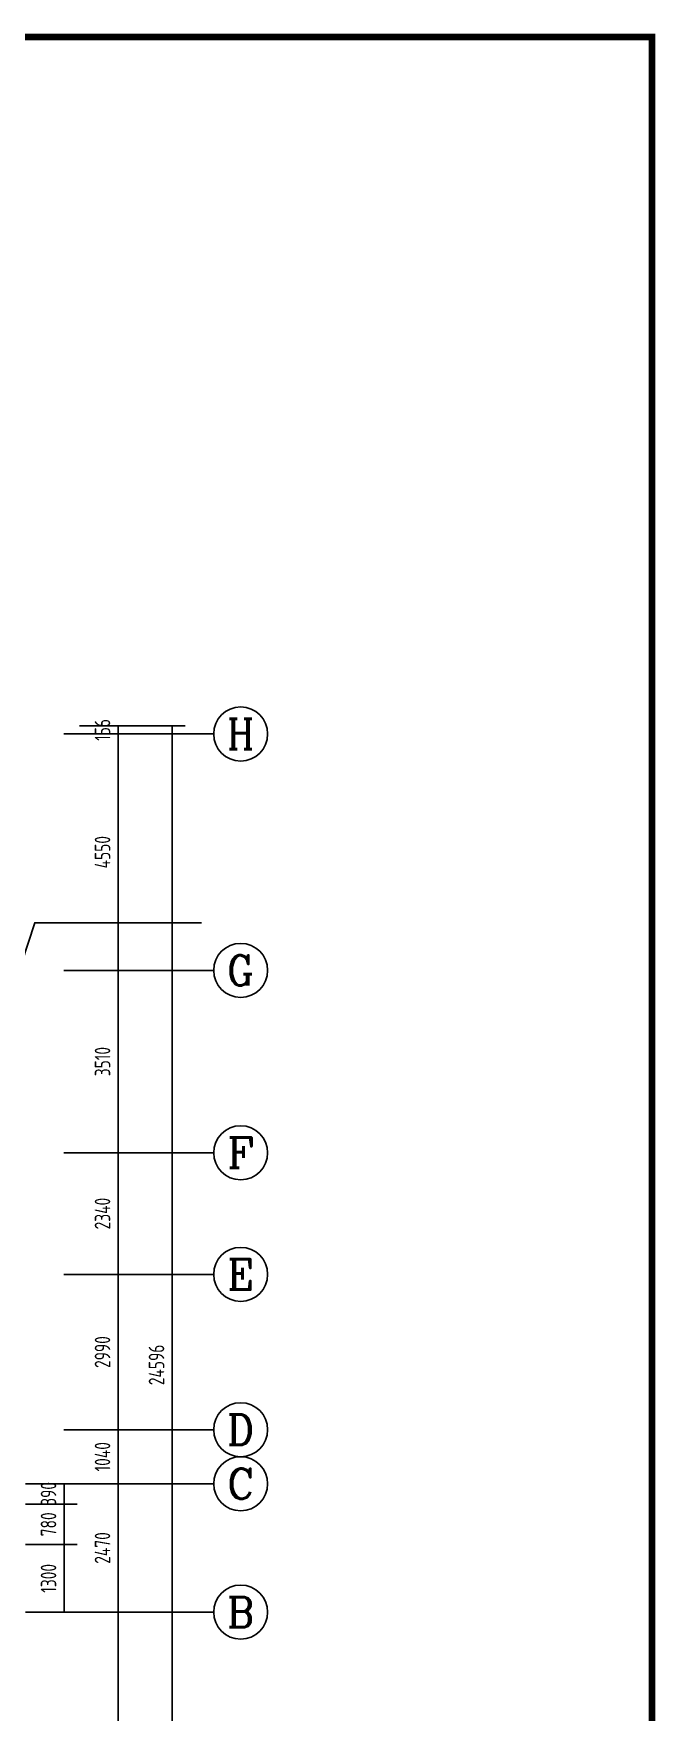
# Model space of a CAD drawing. Extents: x -726032 to 135930, y -151624 to 587044.
# Drawn here: x -412029 to -400050, y 411954 to 444263 of the extents above; entities that cross this region are included whole.
import ezdxf
from ezdxf.enums import TextEntityAlignment as Align

# ---------------------------------------------------------------- set-up
doc = ezdxf.new("R2010")
doc.units = 0
doc.header["$LTSCALE"] = 1000
doc.header["$MEASUREMENT"] = 0
doc.layers.get('0').update_dxf_attribs({"linetype": 'CONTINUOUS'})
doc.layers.get('DEFPOINTS').update_dxf_attribs({"color": 1, "linetype": 'CONTINUOUS'})
for name, color, linetype in [('AXIS', 245, 'CONTINUOUS'), ('AXIS_TEXT', 7, 'CONTINUOUS'), ('PUB_DIM', 245, 'CONTINUOUS'), ('PUB_TITLE', 1, 'CONTINUOUS'), ('引线', 213, 'CONTINUOUS')]:
    doc.layers.add(name, color=color, linetype=linetype)
doc.styles.add('COMPLEX', font='COMPLEX')
doc.styles.add('DIM_FONT', font='isocp.shx', dxfattribs={"width": 0.8})
doc.dimstyles.new('AXIS', dxfattribs={"dimtxt": 300, "dimasz": 1, "dimexe": 250, "dimexo": 300, "dimgap": 150, "dimtad": 1, "dimdec": 0, "dimzin": 0, "dimdsep": 46, "dimtxsty": 'DIM_FONT', "dimcen": 0.09, "dimse1": 1, "dimse2": 1, "dimclrt": 142, "dimadec": 0, "dimazin": 0, "dimtfac": 1, "dimtdec": 0, "dimtix": 1, "dimtmove": 2, "dimatfit": 3, "dimfxl": 1, "dimtolj": 1, "dimtzin": 0, "dimarcsym": 0})
doc.dimstyles.new('DIMN', dxfattribs={"dimtxt": 300, "dimasz": 1, "dimexe": 250, "dimexo": 300, "dimgap": 150, "dimtad": 1, "dimdec": 0, "dimzin": 0, "dimdsep": 46, "dimtxsty": 'DIM_FONT', "dimcen": 0.09, "dimclrt": 142, "dimadec": 0, "dimazin": 0, "dimtfac": 1, "dimtdec": 0, "dimtix": 1, "dimtmove": 2, "dimatfit": 3, "dimfxl": 1, "dimtolj": 1, "dimtzin": 0, "dimarcsym": 0})

# ---------------------------------------------------------------- blocks, each defined once
blk = doc.blocks.new('_AXISO')
blk.add_circle((0, 0), 0.5)
at = {"layer": 'AXIS_TEXT', "style": 'COMPLEX', "width": 1.041667}
blk.add_attdef('A', text='', height=0.56, dxfattribs=at).set_placement((-0.25, -0.28), (0.25, -0.28), align=Align.FIT)
blk = doc.blocks.new('*D1337')
at = {"layer": 'AXIS', "color": 0, "lineweight": -2, "transparency": 16777216}
for p, q in [((-411146, 430940), (-410151, 430940)), ((-411146, 430784), (-410151, 430784)), ((-410401, 430941), (-410401, 430942)), ((-410401, 430940), (-410401, 430784)), ((-410401, 430783), (-410401, 430782))]:
    blk.add_line(p, q, dxfattribs=at)
at = {"layer": 'AXIS', "color": 0, "transparency": 16777216}
for points in [[(-410401, 430941), (-410401, 430941), (-410401, 430940)], [(-410401, 430783), (-410401, 430783), (-410401, 430784)]]:
    blk.add_solid(points, dxfattribs=at)
at = {"layer": 'DEFPOINTS', "color": 0, "transparency": 16777216}
for p in [(-411446, 430940), (-411446, 430784), (-410401, 430784)]:
    blk.add_point(p, dxfattribs=at)
at = {"layer": 'AXIS', "color": 142, "transparency": 16777216, "insert": (-410701, 430862), "char_height": 300, "attachment_point": 5, "rotation": 90, "style": 'DIM_FONT'}
blk.add_mtext('\\A1;156', dxfattribs=at)
blk = doc.blocks.new('*D1338')
at = {"layer": 'AXIS', "color": 0, "lineweight": -2, "transparency": 16777216}
for p, q in [((-411146, 430940), (-409111, 430940)), ((-409361, 430939), (-409361, 406345)), ((-411146, 406344), (-409111, 406344))]:
    blk.add_line(p, q, dxfattribs=at)
at = {"layer": 'AXIS', "color": 0, "transparency": 16777216}
for points in [[(-409361, 430939), (-409361, 430939), (-409361, 430940)], [(-409361, 406345), (-409361, 406345), (-409361, 406344)]]:
    blk.add_solid(points, dxfattribs=at)
at = {"layer": 'DEFPOINTS', "color": 0, "transparency": 16777216}
for p in [(-411446, 430940), (-411446, 406344), (-409361, 406344)]:
    blk.add_point(p, dxfattribs=at)
at = {"layer": 'AXIS', "color": 142, "transparency": 16777216, "insert": (-409661, 418642), "char_height": 300, "attachment_point": 5, "rotation": 90, "style": 'DIM_FONT'}
blk.add_mtext('\\A1;24596', dxfattribs=at)
blk = doc.blocks.new('*D1339')
at = {"layer": 'AXIS', "color": 0, "lineweight": -2, "transparency": 16777216}
for p, q in [((-411146, 430784), (-410151, 430784)), ((-410401, 430783), (-410401, 426235)), ((-411146, 426234), (-410151, 426234))]:
    blk.add_line(p, q, dxfattribs=at)
at = {"layer": 'AXIS', "color": 0, "transparency": 16777216}
for points in [[(-410401, 430783), (-410401, 430783), (-410401, 430784)], [(-410401, 426235), (-410401, 426235), (-410401, 426234)]]:
    blk.add_solid(points, dxfattribs=at)
at = {"layer": 'DEFPOINTS', "color": 0, "transparency": 16777216}
for p in [(-411446, 430784), (-411446, 426234), (-410401, 426234)]:
    blk.add_point(p, dxfattribs=at)
at = {"layer": 'AXIS', "color": 142, "transparency": 16777216, "insert": (-410701, 428509), "char_height": 300, "attachment_point": 5, "rotation": 90, "style": 'DIM_FONT'}
blk.add_mtext('\\A1;4550', dxfattribs=at)
blk = doc.blocks.new('*D3420')
at = {"layer": 'AXIS', "color": 0, "lineweight": -2, "transparency": 16777216}
blk.add_line((-410401, 413883), (-410401, 408555), dxfattribs=at)
at = {"layer": 'AXIS', "color": 0, "transparency": 16777216}
for points in [[(-410401, 413883), (-410401, 413883), (-410401, 413884)], [(-410401, 408555), (-410401, 408555), (-410401, 408554)]]:
    blk.add_solid(points, dxfattribs=at)
at = {"layer": 'DEFPOINTS', "color": 0, "transparency": 16777216}
for p in [(-411446, 413884), (-411446, 408554), (-410401, 408554)]:
    blk.add_point(p, dxfattribs=at)
at = {"layer": 'AXIS', "color": 142, "transparency": 16777216, "insert": (-410701, 411219), "char_height": 300, "attachment_point": 5, "rotation": 90, "style": 'DIM_FONT'}
blk.add_mtext('\\A1;5330', dxfattribs=at)
blk = doc.blocks.new('*D1393')
at = {"layer": 'DEFPOINTS', "color": 0, "transparency": 16777216}
for p in [(-412486, 415964), (-412486, 415184), (-411441, 415184)]:
    blk.add_point(p, dxfattribs=at)
at = {"layer": 'PUB_DIM', "color": 0, "lineweight": -2, "transparency": 16777216}
for p, q in [((-412186, 415964), (-411191, 415964)), ((-411441, 415963), (-411441, 415185)), ((-412186, 415184), (-411191, 415184))]:
    blk.add_line(p, q, dxfattribs=at)
at = {"layer": 'PUB_DIM', "color": 0, "transparency": 16777216}
for points in [[(-411441, 415963), (-411441, 415963), (-411441, 415964)], [(-411441, 415185), (-411441, 415185), (-411441, 415184)]]:
    blk.add_solid(points, dxfattribs=at)
at = {"layer": 'PUB_DIM', "color": 142, "transparency": 16777216, "insert": (-411741, 415574), "char_height": 300, "attachment_point": 5, "rotation": 90, "style": 'DIM_FONT'}
blk.add_mtext('\\A1;780', dxfattribs=at)
blk = doc.blocks.new('*D1396')
at = {"layer": 'DEFPOINTS', "color": 0, "transparency": 16777216}
for p in [(-412486, 415184), (-412486, 413884), (-411441, 413884)]:
    blk.add_point(p, dxfattribs=at)
at = {"layer": 'PUB_DIM', "color": 0, "lineweight": -2, "transparency": 16777216}
for p, q in [((-412186, 415184), (-411191, 415184)), ((-411441, 415183), (-411441, 413885)), ((-412186, 413884), (-411191, 413884))]:
    blk.add_line(p, q, dxfattribs=at)
at = {"layer": 'PUB_DIM', "color": 0, "transparency": 16777216}
for points in [[(-411441, 415183), (-411441, 415183), (-411441, 415184)], [(-411441, 413885), (-411441, 413885), (-411441, 413884)]]:
    blk.add_solid(points, dxfattribs=at)
at = {"layer": 'PUB_DIM', "color": 142, "transparency": 16777216, "insert": (-411741, 414534), "char_height": 300, "attachment_point": 5, "rotation": 90, "style": 'DIM_FONT'}
blk.add_mtext('\\A1;1300', dxfattribs=at)
blk = doc.blocks.new('*D1397')
at = {"layer": 'DEFPOINTS', "color": 0, "transparency": 16777216}
for p in [(-412486, 416354), (-412486, 415964), (-411441, 415964)]:
    blk.add_point(p, dxfattribs=at)
at = {"layer": 'PUB_DIM', "color": 0, "lineweight": -2, "transparency": 16777216}
for p, q in [((-412186, 416354), (-411191, 416354)), ((-411441, 416355), (-411441, 416356)), ((-411441, 416354), (-411441, 415964)), ((-412186, 415964), (-411191, 415964)), ((-411441, 415963), (-411441, 415962))]:
    blk.add_line(p, q, dxfattribs=at)
at = {"layer": 'PUB_DIM', "color": 0, "transparency": 16777216}
for points in [[(-411441, 416355), (-411441, 416355), (-411441, 416354)], [(-411441, 415963), (-411441, 415963), (-411441, 415964)]]:
    blk.add_solid(points, dxfattribs=at)
at = {"layer": 'PUB_DIM', "color": 142, "transparency": 16777216, "insert": (-411741, 416159), "char_height": 300, "attachment_point": 5, "rotation": 90, "style": 'DIM_FONT'}
blk.add_mtext('\\A1;390', dxfattribs=at)
blk = doc.blocks.new('*D3425')
at = {"layer": 'AXIS', "color": 0, "lineweight": -2, "transparency": 16777216}
blk.add_line((-410401, 422723), (-410401, 420385), dxfattribs=at)
at = {"layer": 'AXIS', "color": 0, "transparency": 16777216}
for points in [[(-410401, 422723), (-410401, 422723), (-410401, 422724)], [(-410401, 420385), (-410401, 420385), (-410401, 420384)]]:
    blk.add_solid(points, dxfattribs=at)
at = {"layer": 'DEFPOINTS', "color": 0, "transparency": 16777216}
for p in [(-411446, 422724), (-411446, 420384), (-410401, 420384)]:
    blk.add_point(p, dxfattribs=at)
at = {"layer": 'AXIS', "color": 142, "transparency": 16777216, "insert": (-410701, 421554), "char_height": 300, "attachment_point": 5, "rotation": 90, "style": 'DIM_FONT'}
blk.add_mtext('\\A1;2340', dxfattribs=at)
blk = doc.blocks.new('*D3426')
at = {"layer": 'AXIS', "color": 0, "lineweight": -2, "transparency": 16777216}
blk.add_line((-410401, 416353), (-410401, 413885), dxfattribs=at)
at = {"layer": 'AXIS', "color": 0, "transparency": 16777216}
for points in [[(-410401, 416353), (-410401, 416353), (-410401, 416354)], [(-410401, 413885), (-410401, 413885), (-410401, 413884)]]:
    blk.add_solid(points, dxfattribs=at)
at = {"layer": 'DEFPOINTS', "color": 0, "transparency": 16777216}
for p in [(-411446, 416354), (-411446, 413884), (-410401, 413884)]:
    blk.add_point(p, dxfattribs=at)
at = {"layer": 'AXIS', "color": 142, "transparency": 16777216, "insert": (-410701, 415119), "char_height": 300, "attachment_point": 5, "rotation": 90, "style": 'DIM_FONT'}
blk.add_mtext('\\A1;2470', dxfattribs=at)
blk = doc.blocks.new('*D3427')
at = {"layer": 'AXIS', "color": 0, "lineweight": -2, "transparency": 16777216}
blk.add_line((-410401, 417393), (-410401, 416355), dxfattribs=at)
at = {"layer": 'AXIS', "color": 0, "transparency": 16777216}
for points in [[(-410401, 417393), (-410401, 417393), (-410401, 417394)], [(-410401, 416355), (-410401, 416355), (-410401, 416354)]]:
    blk.add_solid(points, dxfattribs=at)
at = {"layer": 'DEFPOINTS', "color": 0, "transparency": 16777216}
for p in [(-411446, 417394), (-411446, 416354), (-410401, 416354)]:
    blk.add_point(p, dxfattribs=at)
at = {"layer": 'AXIS', "color": 142, "transparency": 16777216, "insert": (-410701, 416874), "char_height": 300, "attachment_point": 5, "rotation": 90, "style": 'DIM_FONT'}
blk.add_mtext('\\A1;1040', dxfattribs=at)
blk = doc.blocks.new('*D3428')
at = {"layer": 'AXIS', "color": 0, "lineweight": -2, "transparency": 16777216}
blk.add_line((-410401, 420383), (-410401, 417395), dxfattribs=at)
at = {"layer": 'AXIS', "color": 0, "transparency": 16777216}
for points in [[(-410401, 420383), (-410401, 420383), (-410401, 420384)], [(-410401, 417395), (-410401, 417395), (-410401, 417394)]]:
    blk.add_solid(points, dxfattribs=at)
at = {"layer": 'DEFPOINTS', "color": 0, "transparency": 16777216}
for p in [(-411446, 420384), (-411446, 417394), (-410401, 417394)]:
    blk.add_point(p, dxfattribs=at)
at = {"layer": 'AXIS', "color": 142, "transparency": 16777216, "insert": (-410701, 418889), "char_height": 300, "attachment_point": 5, "rotation": 90, "style": 'DIM_FONT'}
blk.add_mtext('\\A1;2990', dxfattribs=at)
blk = doc.blocks.new('*D3429')
at = {"layer": 'AXIS', "color": 0, "lineweight": -2, "transparency": 16777216}
blk.add_line((-410401, 426233), (-410401, 422725), dxfattribs=at)
at = {"layer": 'AXIS', "color": 0, "transparency": 16777216}
for points in [[(-410401, 426233), (-410401, 426233), (-410401, 426234)], [(-410401, 422725), (-410401, 422725), (-410401, 422724)]]:
    blk.add_solid(points, dxfattribs=at)
at = {"layer": 'DEFPOINTS', "color": 0, "transparency": 16777216}
for p in [(-411446, 426234), (-411446, 422724), (-410401, 422724)]:
    blk.add_point(p, dxfattribs=at)
at = {"layer": 'AXIS', "color": 142, "transparency": 16777216, "insert": (-410701, 424479), "char_height": 300, "attachment_point": 5, "rotation": 90, "style": 'DIM_FONT'}
blk.add_mtext('\\A1;3510', dxfattribs=at)

msp = doc.modelspace()

# ---------------------------------------------------------------- linework, layer by layer
at = {"layer": 'AXIS'}
for p, q in [((-408559.9, 430784), (-411446.4, 430784)), ((-408559.9, 426234), (-411446.4, 426234)), ((-408559.9, 422724), (-411446.4, 422724)), ((-408559.9, 420384), (-411446.4, 420384)), ((-408559.9, 417394), (-411446.4, 417394)), ((-408559.9, 416354), (-411446.4, 416354)), ((-408559.9, 413884), (-411446.4, 413884))]:
    msp.add_line(p, q, dxfattribs=at)
at = {"layer": 'PUB_TITLE', "const_width": 130}
msp.add_lwpolyline([(-492805.4, 392198.4), (-400115.4, 392198.4), (-400115.4, 444198.4), (-492805.4, 444198.4)], close=True, dxfattribs=at)
at = {"layer": '引线'}
msp.add_lwpolyline([(-412384, 425995.2), (-412006.2, 427151.2), (-408791.2, 427151.2)], dxfattribs=at)

# ---------------------------------------------------------------- block references
at = {"layer": 'AXIS'}
ref = msp.add_blockref('_AXISO', (-408039.9, 430784), dxfattribs=dict(at, xscale=-1040, yscale=1040, zscale=1040))
ref.add_attrib('A', 'H', dxfattribs={"layer": 'AXIS_TEXT', "height": 582.4, "style": 'COMPLEX', "width": 0.9375}).set_placement((-408299.9, 430492.8), (-407779.9, 430492.8), align=Align.FIT)
ref = msp.add_blockref('_AXISO', (-408039.9, 426234), dxfattribs=dict(at, xscale=-1040, yscale=1040, zscale=1040))
ref.add_attrib('A', 'G', dxfattribs={"layer": 'AXIS_TEXT', "height": 582.4, "style": 'COMPLEX', "width": 1.041667}).set_placement((-408299.9, 425942.8), (-407779.9, 425942.8), align=Align.FIT)
ref = msp.add_blockref('_AXISO', (-408039.9, 422724), dxfattribs=dict(at, xscale=-1040, yscale=1040, zscale=1040))
ref.add_attrib('A', 'F', dxfattribs={"layer": 'AXIS_TEXT', "height": 582.4, "style": 'COMPLEX', "width": 1.171875}).set_placement((-408299.9, 422432.8), (-407779.9, 422432.8), align=Align.FIT)
ref = msp.add_blockref('_AXISO', (-408039.9, 420384), dxfattribs=dict(at, xscale=-1040, yscale=1040, zscale=1040))
ref.add_attrib('A', 'E', dxfattribs={"layer": 'AXIS_TEXT', "height": 582.4, "style": 'COMPLEX', "width": 1.171875}).set_placement((-408299.9, 420092.8), (-407779.9, 420092.8), align=Align.FIT)
ref = msp.add_blockref('_AXISO', (-408039.9, 417394), dxfattribs=dict(at, xscale=-1040, yscale=1040, zscale=1040))
ref.add_attrib('A', 'D', dxfattribs={"layer": 'AXIS_TEXT', "height": 582.4, "style": 'COMPLEX', "width": 1.102941}).set_placement((-408299.9, 417102.8), (-407779.9, 417102.8), align=Align.FIT)
ref = msp.add_blockref('_AXISO', (-408039.9, 416354), dxfattribs=dict(at, xscale=-1040, yscale=1040, zscale=1040))
ref.add_attrib('A', 'C', dxfattribs={"layer": 'AXIS_TEXT', "height": 582.4, "style": 'COMPLEX', "width": 1.25}).set_placement((-408299.9, 416062.8), (-407779.9, 416062.8), align=Align.FIT)
ref = msp.add_blockref('_AXISO', (-408039.9, 413884), dxfattribs=dict(at, xscale=-1040, yscale=1040, zscale=1040))
ref.add_attrib('A', 'B', dxfattribs={"layer": 'AXIS_TEXT', "height": 582.4, "style": 'COMPLEX', "width": 1.102941}).set_placement((-408299.9, 413592.8), (-407779.9, 413592.8), align=Align.FIT)

# ---------------------------------------------------------------- dimensions: what is measured, and where the dimension line sits
for p1, p2, distance, picture, middle in [((-411446.4, 430940), (-411446.4, 430784), 1045.8, '*D1337', (-410700.7, 430862)), ((-411446.4, 430940), (-411446.4, 406343.8), 2085.8, '*D1338', (-409660.7, 418641.9)), ((-411446.4, 430784), (-411446.4, 426234), 1045.8, '*D1339', (-410700.7, 428509))]:
    dim = msp.add_aligned_dim(p1=p1, p2=p2, distance=distance, dimstyle='DIMN', dxfattribs=at)
    dim.commit()
    dim.dimension.update_dxf_attribs({"geometry": picture, "text_midpoint": middle})
for base, p1, p2, picture, middle in [((-410400.7, 422724), (-411446.4, 426234), (-411446.4, 422724), '*D3429', (-410700.7, 424479)), ((-410400.7, 420384), (-411446.4, 422724), (-411446.4, 420384), '*D3425', (-410700.7, 421554)), ((-410400.7, 417394), (-411446.4, 420384), (-411446.4, 417394), '*D3428', (-410700.7, 418889)), ((-410400.7, 416354), (-411446.4, 417394), (-411446.4, 416354), '*D3427', (-410700.7, 416874)), ((-410400.7, 413884), (-411446.4, 416354), (-411446.4, 413884), '*D3426', (-410700.7, 415119)), ((-410400.7, 408554), (-411446.4, 413884), (-411446.4, 408554), '*D3420', (-410700.7, 411219))]:
    dim = msp.add_linear_dim(base=base, p1=p1, p2=p2, angle=270, dimstyle='AXIS', dxfattribs=at)
    dim.commit()
    dim.dimension.update_dxf_attribs({"geometry": picture, "text_midpoint": middle})
at = {"layer": 'PUB_DIM'}
for base, p1, p2, picture, middle in [((-411440.7, 415964), (-412486.4, 416354), (-412486.4, 415964), '*D1397', (-411740.7, 416159)), ((-411440.7, 415184), (-412486.4, 415964), (-412486.4, 415184), '*D1393', (-411740.7, 415574)), ((-411440.7, 413884), (-412486.4, 415184), (-412486.4, 413884), '*D1396', (-411740.7, 414534))]:
    dim = msp.add_linear_dim(base=base, p1=p1, p2=p2, angle=270, dimstyle='DIMN', dxfattribs=at)
    dim.commit()
    dim.dimension.update_dxf_attribs({"geometry": picture, "text_midpoint": middle})

doc.saveas('drawing.dxf')
